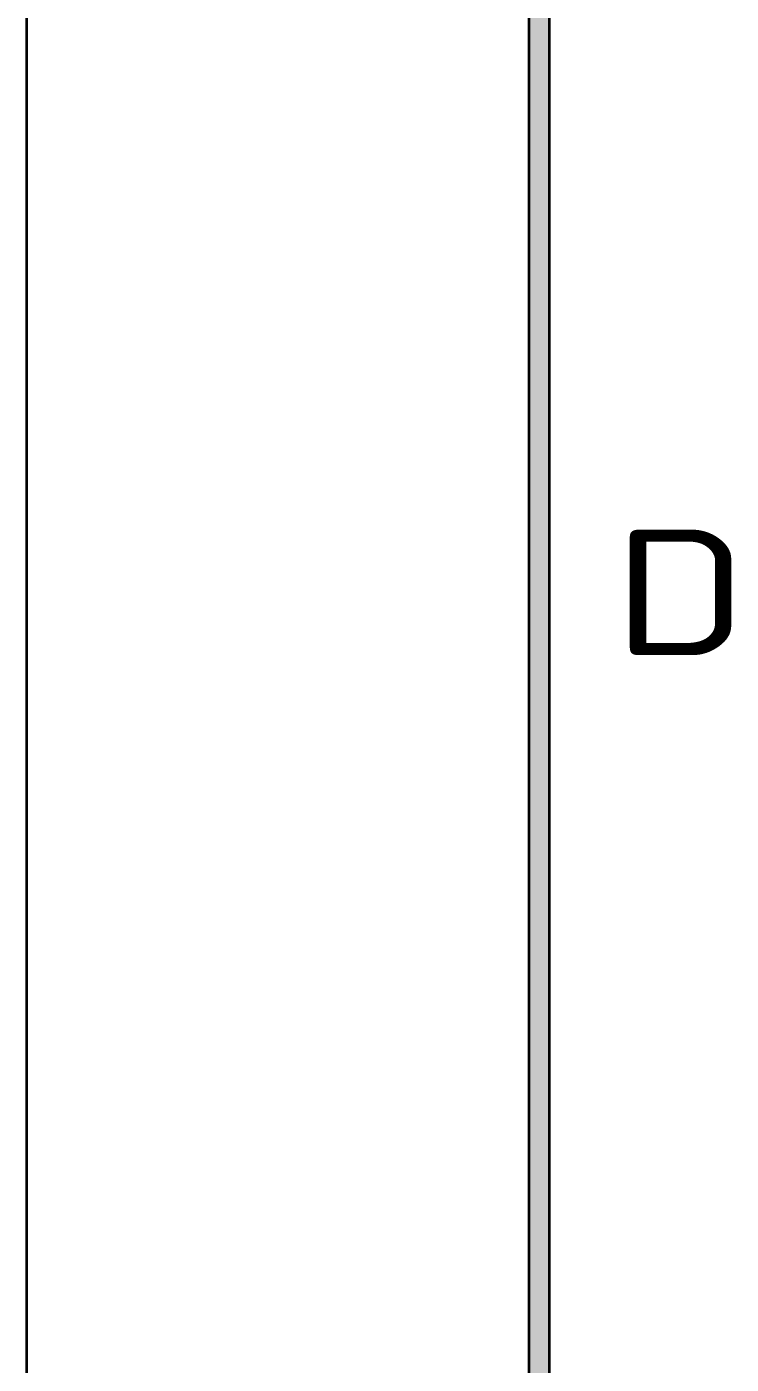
# Model space of a CAD drawing. Extents: x 23 to 417, y 3 to 294.
# Drawn here: x 397.74 to 414.59, y 105.23 to 137.22 of the extents above; entities that cross this region are included whole.
import ezdxf
from ezdxf.enums import TextEntityAlignment as Align

# ---------------------------------------------------------------- set-up
doc = ezdxf.new("R2010")
doc.units = 0
doc.layers.get('0').update_dxf_attribs({"lineweight": 13})
doc.layers.add('3', color=7, linetype='Continuous', lineweight=13)
doc.styles.get("Standard").update_dxf_attribs({"font": 'isocp.shx'})

# ---------------------------------------------------------------- blocks, each defined once
blk = doc.blocks.new('BLOCK3258')
at = {"layer": '3', "color": 7, "lineweight": 13}
blk.add_text('D', height=3, dxfattribs=at).set_placement((411.765, 122.192), (414.996, 122.192), align=Align.FIT)
blk = doc.blocks.new('BLOCK3360')
at = {"layer": '3', "color": 7, "lineweight": 5}
blk.add_solid([(410.237, 9.762), (409.763, 10.238), (410.237, 287.237), (409.763, 286.763)], dxfattribs=at)

msp = doc.modelspace()

# ---------------------------------------------------------------- linework, layer by layer
at = {"color": 7, "lineweight": 35}
msp.add_line((397.7395, 77.9324), (397.7395, 175.9393), dxfattribs=at)
at = {"layer": '3', "color": 7, "lineweight": 35}
for p, q in [((410.2375, 287.2375), (410.2375, 9.7625)), ((409.7625, 10.2375), (409.7625, 286.7625))]:
    msp.add_line(p, q, dxfattribs=at)

# ---------------------------------------------------------------- block references
at = {"layer": '3', "lineweight": 0}
for name in ['BLOCK3360', 'BLOCK3258']:
    msp.add_blockref(name, (0, 0), dxfattribs=at)

doc.saveas('drawing.dxf')
